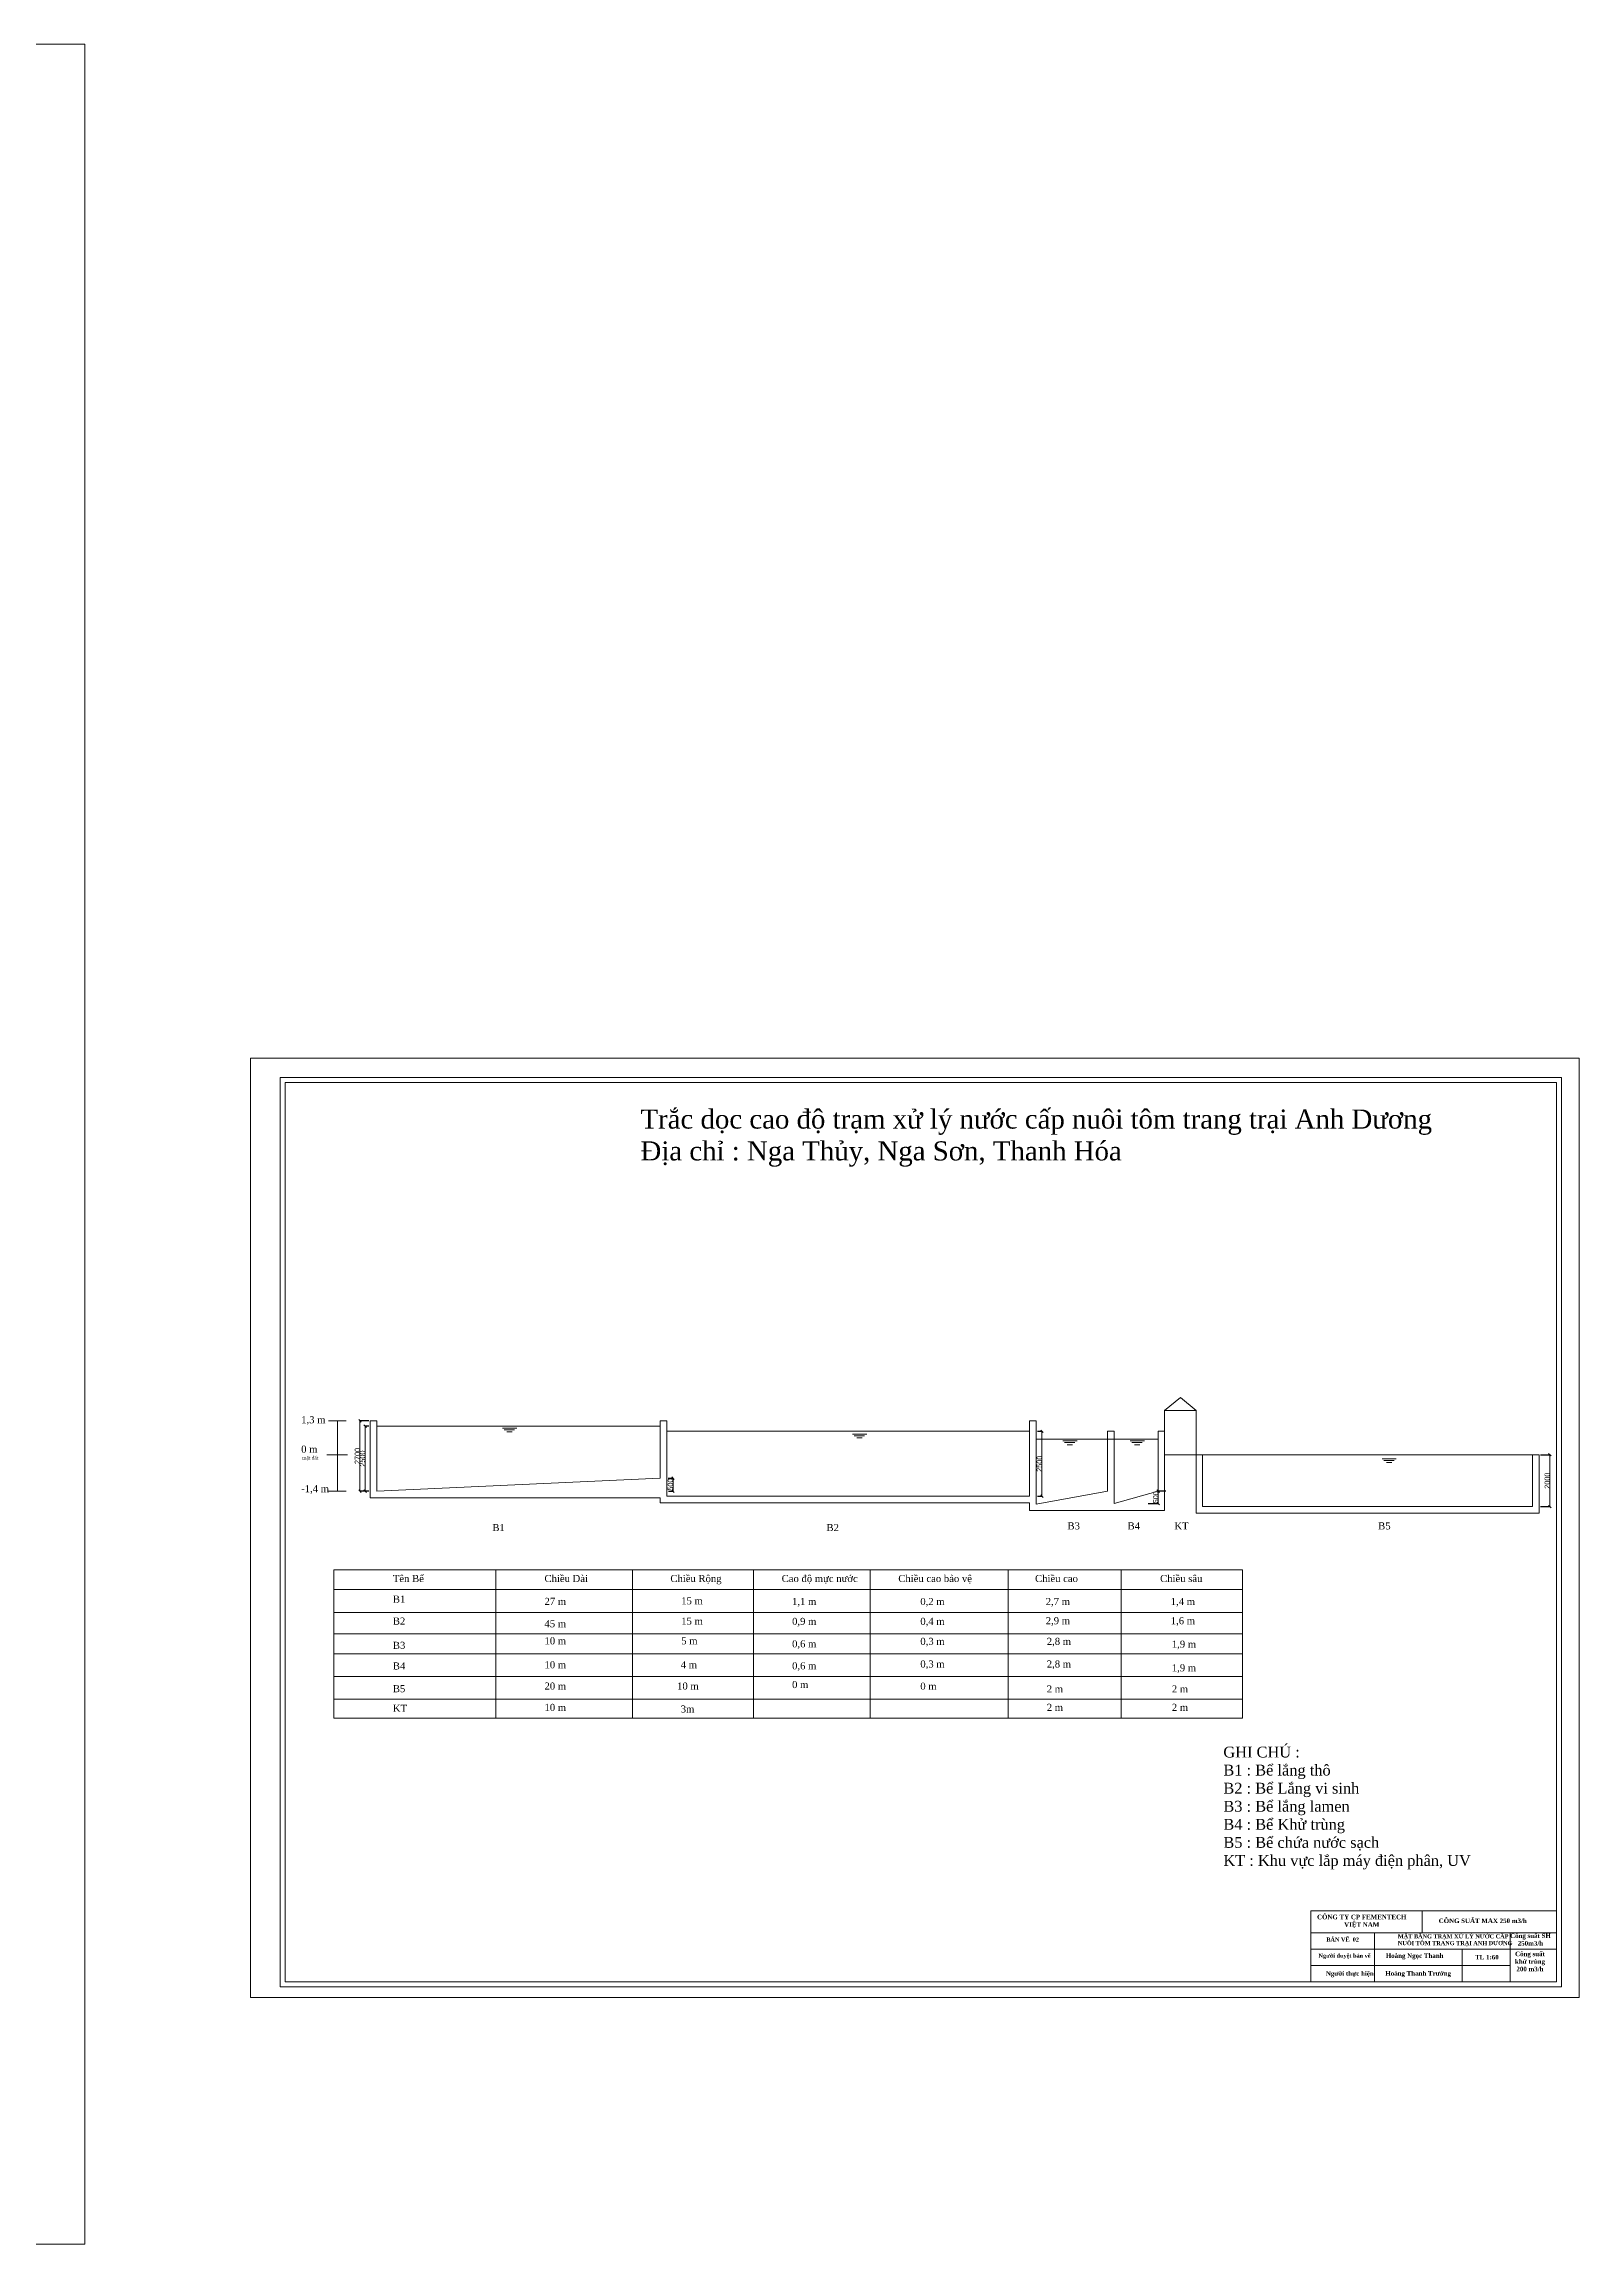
# Model space of a CAD drawing. Header units: millimetres. Extents: x 206353 to 629410, y -310207 to -126865.
# Drawn here: x 570309 to 629410, y -211546 to -126865 of the extents above; entities that cross this region are included whole.
import ezdxf

# ---------------------------------------------------------------- set-up
doc = ezdxf.new("R2010")
doc.units = ezdxf.units.MM
doc.header["$LTSCALE"] = 10
doc.header["$MEASUREMENT"] = 0
doc.layers.add('bao quanh', color=255, linetype='Continuous')
doc.layers.add('NETCHINH', color=1, linetype='Continuous', lineweight=50)
doc.styles.add('Annotative', font='arial.ttf')
doc.styles.add('CHU', font='times.ttf', dxfattribs={"height": 700})
doc.styles.add('dim', font='vnroman5.shx')
doc.dimstyles.new('iso', dxfattribs={"dimtxt": 200, "dimasz": 100, "dimexe": 2, "dimexo": 300, "dimgap": 1, "dimtad": 1, "dimtoh": 1, "dimdec": 0, "dimzin": 0, "dimdsep": 46, "dimtxsty": 'Annotative', "dimblk": 'OBLIQUE', "dimcen": 0.05, "dimclrt": 4, "dimadec": 0, "dimazin": 0, "dimtfac": 1, "dimtdec": 0, "dimtix": 1, "dimtmove": 2, "dimatfit": 3, "dimfxl": 1, "dimtolj": 1, "dimtzin": 0, "dimlwd": 5, "dimlwe": -1, "dimarcsym": 0})

# ---------------------------------------------------------------- blocks, each defined once
blk = doc.blocks.new('_Oblique')
at = {"color": 0, "linetype": 'ByBlock', "lineweight": -2}
blk.add_line((-0.5, -0.5), (0.5, 0.5), dxfattribs=at)
blk = doc.blocks.new('*D104')
at = {"layer": 'bao quanh', "color": 0, "ltscale": 300, "transparency": 16777216}
for p, q in [((582822, -180064), (582674, -180064)), ((582822, -182564), (582674, -182564))]:
    blk.add_line(p, q, dxfattribs=at)
at = {"layer": 'bao quanh', "color": 0, "lineweight": 5, "ltscale": 300, "transparency": 16777216}
blk.add_line((582676, -180064), (582676, -182564), dxfattribs=at)
at = {"layer": 'Defpoints', "color": 0, "linetype": 'ByBlock', "lineweight": 5, "ltscale": 300, "transparency": 16777216}
for p in [(583122, -180064), (582676, -182564), (583122, -182564)]:
    blk.add_point(p, dxfattribs=at)
at = {"layer": 'bao quanh', "color": 0, "linetype": 'ByBlock', "lineweight": 5, "ltscale": 300, "transparency": 16777216, "xscale": 100, "yscale": 100, "zscale": 100}
for p, rotation in [((582676, -180064), 90), ((582676, -182564), 270)]:
    blk.add_blockref('_Oblique', p, dxfattribs=dict(at, rotation=rotation))
at = {"layer": 'bao quanh', "color": 4, "linetype": 'ByBlock', "lineweight": 5, "ltscale": 300, "transparency": 16777216, "insert": (582573, -181314), "char_height": 200, "attachment_point": 5, "rotation": 90, "style": 'Annotative'}
blk.add_mtext('\\A1;2500', dxfattribs=at)
blk = doc.blocks.new('nc')
at = {"layer": 'bao quanh', "color": 2, "linetype": 'ByBlock', "lineweight": 5, "ltscale": 300}
for p, q in [((587965, -180143), (588515, -180143)), ((588030, -180208), (588427, -180208)), ((588135, -180288), (588341, -180288))]:
    blk.add_line(p, q, dxfattribs=at)
blk = doc.blocks.new('*D105')
at = {"layer": 'bao quanh', "color": 0, "ltscale": 300, "transparency": 16777216}
for p, q in [((594335, -182064), (594530, -182064)), ((594357, -182564), (594530, -182564))]:
    blk.add_line(p, q, dxfattribs=at)
at = {"layer": 'bao quanh', "color": 0, "lineweight": 5, "ltscale": 300, "transparency": 16777216}
blk.add_line((594528, -182064), (594528, -182564), dxfattribs=at)
at = {"layer": 'Defpoints', "color": 0, "linetype": 'ByBlock', "lineweight": 5, "ltscale": 300, "transparency": 16777216}
for p in [(594035, -182064), (594057, -182564), (594528, -182564)]:
    blk.add_point(p, dxfattribs=at)
at = {"layer": 'bao quanh', "color": 0, "linetype": 'ByBlock', "lineweight": 5, "ltscale": 300, "transparency": 16777216, "xscale": 100, "yscale": 100, "zscale": 100}
for p, rotation in [((594528, -182064), 90), ((594528, -182564), 270)]:
    blk.add_blockref('_Oblique', p, dxfattribs=dict(at, rotation=rotation))
at = {"layer": 'bao quanh', "color": 4, "linetype": 'ByBlock', "lineweight": 5, "ltscale": 300, "transparency": 16777216, "insert": (594425, -182314), "char_height": 200, "attachment_point": 5, "rotation": 90, "style": 'Annotative'}
blk.add_mtext('\\A1;500', dxfattribs=at)
blk = doc.blocks.new('*D106')
at = {"layer": 'bao quanh', "color": 0, "ltscale": 300, "transparency": 16777216}
for p, q in [((608555, -180264), (608736, -180264)), ((608555, -182764), (608736, -182764))]:
    blk.add_line(p, q, dxfattribs=at)
at = {"layer": 'bao quanh', "color": 0, "lineweight": 5, "ltscale": 300, "transparency": 16777216}
blk.add_line((608734, -180264), (608734, -182764), dxfattribs=at)
at = {"layer": 'Defpoints', "color": 0, "linetype": 'ByBlock', "lineweight": 5, "ltscale": 300, "transparency": 16777216}
for p in [(608255, -180264), (608255, -182764), (608734, -182764)]:
    blk.add_point(p, dxfattribs=at)
at = {"layer": 'bao quanh', "color": 0, "linetype": 'ByBlock', "lineweight": 5, "ltscale": 300, "transparency": 16777216, "xscale": 100, "yscale": 100, "zscale": 100}
for p, rotation in [((608734, -180264), 90), ((608734, -182764), 270)]:
    blk.add_blockref('_Oblique', p, dxfattribs=dict(at, rotation=rotation))
at = {"layer": 'bao quanh', "color": 4, "linetype": 'ByBlock', "lineweight": 5, "ltscale": 300, "transparency": 16777216, "insert": (608631, -181514), "char_height": 200, "attachment_point": 5, "rotation": 90, "style": 'Annotative'}
blk.add_mtext('\\A1;2500', dxfattribs=at)
blk = doc.blocks.new('*D107')
at = {"layer": 'bao quanh', "color": 0, "ltscale": 300, "transparency": 16777216}
for p, q in [((627926, -181164), (628291, -181164)), ((627926, -183164), (628291, -183164))]:
    blk.add_line(p, q, dxfattribs=at)
at = {"layer": 'bao quanh', "color": 0, "lineweight": 5, "ltscale": 300, "transparency": 16777216}
blk.add_line((628289, -181164), (628289, -183164), dxfattribs=at)
at = {"layer": 'Defpoints', "color": 0, "linetype": 'ByBlock', "lineweight": 5, "ltscale": 300, "transparency": 16777216}
for p in [(627626, -181164), (627626, -183164), (628289, -183164)]:
    blk.add_point(p, dxfattribs=at)
at = {"layer": 'bao quanh', "color": 0, "linetype": 'ByBlock', "lineweight": 5, "ltscale": 300, "transparency": 16777216, "xscale": 100, "yscale": 100, "zscale": 100}
for p, rotation in [((628289, -181164), 90), ((628289, -183164), 270)]:
    blk.add_blockref('_Oblique', p, dxfattribs=dict(at, rotation=rotation))
at = {"layer": 'bao quanh', "color": 4, "linetype": 'ByBlock', "lineweight": 5, "ltscale": 300, "transparency": 16777216, "insert": (628186, -182164), "char_height": 200, "attachment_point": 5, "rotation": 90, "style": 'Annotative'}
blk.add_mtext('\\A1;2000', dxfattribs=at)
blk = doc.blocks.new('*D108')
at = {"layer": 'bao quanh', "color": 0, "lineweight": 5, "ltscale": 300, "transparency": 16777216}
blk.add_line((613212, -182564), (613212, -183039), dxfattribs=at)
at = {"layer": 'bao quanh', "color": 0, "ltscale": 300, "transparency": 16777216}
for p, q in [((613503, -182564), (613214, -182564)), ((612822, -183039), (613214, -183039))]:
    blk.add_line(p, q, dxfattribs=at)
at = {"layer": 'Defpoints', "color": 0, "linetype": 'ByBlock', "lineweight": 5, "ltscale": 300, "transparency": 16777216}
for p in [(613203, -182564), (612522, -183039), (613212, -183039)]:
    blk.add_point(p, dxfattribs=at)
at = {"layer": 'bao quanh', "color": 0, "linetype": 'ByBlock', "lineweight": 5, "ltscale": 300, "transparency": 16777216, "xscale": 100, "yscale": 100, "zscale": 100}
for p, rotation in [((613212, -182564), 90), ((613212, -183039), 270)]:
    blk.add_blockref('_Oblique', p, dxfattribs=dict(at, rotation=rotation))
at = {"layer": 'bao quanh', "color": 4, "linetype": 'ByBlock', "lineweight": 5, "ltscale": 300, "transparency": 16777216, "insert": (613109, -182801), "char_height": 200, "attachment_point": 5, "rotation": 90, "style": 'Annotative'}
blk.add_mtext('\\A1;500', dxfattribs=at)
blk = doc.blocks.new('*D109')
at = {"layer": 'bao quanh', "color": 0, "ltscale": 300, "transparency": 16777216}
for p, q in [((582822, -179864), (582474, -179864)), ((582822, -182564), (582474, -182564))]:
    blk.add_line(p, q, dxfattribs=at)
at = {"layer": 'bao quanh', "color": 0, "lineweight": 5, "ltscale": 300, "transparency": 16777216}
blk.add_line((582476, -182564), (582476, -179864), dxfattribs=at)
at = {"layer": 'Defpoints', "color": 0, "linetype": 'ByBlock', "lineweight": 5, "ltscale": 300, "transparency": 16777216}
for p in [(582476, -179864), (583122, -179864), (583122, -182564)]:
    blk.add_point(p, dxfattribs=at)
at = {"layer": 'bao quanh', "color": 0, "linetype": 'ByBlock', "lineweight": 5, "ltscale": 300, "transparency": 16777216, "xscale": 100, "yscale": 100, "zscale": 100}
for p, rotation in [((582476, -179864), 90), ((582476, -182564), 270)]:
    blk.add_blockref('_Oblique', p, dxfattribs=dict(at, rotation=rotation))
at = {"layer": 'bao quanh', "color": 4, "linetype": 'ByBlock', "lineweight": 5, "ltscale": 300, "transparency": 16777216, "insert": (582373, -181214), "char_height": 200, "attachment_point": 5, "rotation": 90, "style": 'Annotative'}
blk.add_mtext('\\A1;2700', dxfattribs=at)

msp = doc.modelspace()

# ---------------------------------------------------------------- linework, layer by layer
at = {"layer": 'bao quanh', "color": 2, "linetype": 'ByBlock', "lineweight": 5, "ltscale": 300}
for p, q in [((614061.1, -178960.5), (613453.3, -179463.5)), ((614668.9, -179463.5), (613453.3, -179463.5)), ((613453.3, -180263.5), (613453.3, -179463.5)), ((614668.9, -179463.5), (614061.1, -178960.5)), ((614668.9, -181163.5), (614668.9, -179463.5)), ((581603.5, -179863.5), (581267.4, -179863.5)), ((581603.5, -181163.5), (581603.5, -179863.5)), ((581603.5, -179863.5), (581939.5, -179863.5)), ((582872.1, -179863.5), (583122.1, -179863.5)), ((583122.1, -180063.5), (594034.6, -180063.5)), ((583122.1, -182563.5), (583122.1, -180163.5)), ((594034.6, -179863.5), (594284.6, -179863.5)), ((594284.6, -180263.5), (608254.6, -180263.5)), ((608254.6, -179863.5), (608504.6, -179863.5)), ((608254.6, -179863.5), (608254.6, -182763.5)), ((608254.6, -180263.5), (608254.6, -182763.5)), ((608504.6, -179863.5), (608504.6, -183063.5)), ((611257.7, -180263.5), (611507.7, -180263.5)), ((611257.7, -180263.5), (611257.7, -182563.5)), ((611507.7, -180263.5), (611507.7, -183038.5)), ((613203.3, -180263.5), (613453.3, -180263.5)), ((613203.3, -180263.5), (613203.3, -182563.5)), ((613453.3, -180263.5), (613453.3, -183313.5)), ((581603.5, -181163.5), (581196.3, -181163.5)), ((581603.5, -181163.5), (581603.5, -182563.5)), ((581603.5, -181163.5), (581996.8, -181163.5)), ((583122.1, -181163.5), (583122.1, -182563.5)), ((608504.6, -180563.5), (611257.7, -180563.5)), ((610450.2, -180563.5), (613203.3, -180563.5)), ((613203.3, -180563.5), (611507.7, -180563.5)), ((614668.9, -181163.5), (613453.3, -181163.5)), ((614668.9, -183413.5), (614668.9, -181163.5)), ((614668.9, -181163.5), (614918.9, -181163.5)), ((614918.9, -181163.5), (614918.9, -183163.5)), ((627626, -181163.5), (614918.9, -181163.5)), ((627626, -183163.5), (627626, -181163.5)), ((627876, -181163.5), (627626, -181163.5)), ((627876, -183413.5), (627876, -181163.5)), ((581603.5, -182563.5), (581267.4, -182563.5)), ((581603.5, -182563.5), (581939.5, -182563.5)), ((582872.1, -182825.3), (594034.6, -182825.3)), ((594034.6, -182825.3), (594034.6, -183013.5)), ((594284.6, -182302.3), (594284.6, -182763.5)), ((608254.6, -182763.5), (594284.6, -182763.5)), ((608504.6, -183063.5), (611257.7, -182563.5)), ((611507.7, -183038.5), (613203.3, -182563.5)), ((608254.6, -183013.5), (594034.6, -183013.5)), ((608254.6, -183013.5), (608254.6, -183313.5)), ((611507.7, -183313.5), (608254.6, -183313.5)), ((608504.6, -183013.5), (608504.6, -183063.5)), ((613453.3, -183313.5), (610200.2, -183313.5)), ((614668.9, -183413.5), (627876, -183413.5)), ((614918.9, -183163.5), (627626, -183163.5)), ((581469.2, -185597.9), (581469.2, -191300.7)), ((581469.2, -185597.9), (611781.5, -185597.9)), ((587702.5, -185597.9), (587702.5, -191300.7)), ((592964.5, -185597.9), (592964.5, -191300.7)), ((597631.9, -185597.9), (597631.9, -191300.7)), ((602118.2, -185597.9), (602118.2, -191300.7)), ((607437.6, -185597.9), (607437.6, -191300.7)), ((611781.5, -185597.9), (611781.5, -191300.7)), ((611781.5, -185597.9), (616448.3, -185597.9)), ((616448.3, -185597.9), (616448.3, -191300.7)), ((581469.2, -186356.4), (611781.5, -186356.4)), ((611781.5, -186356.4), (616448.3, -186356.4)), ((581469.2, -187237.2), (611781.5, -187237.2)), ((611781.5, -187237.2), (616448.3, -187237.2)), ((581469.2, -188053.5), (611781.5, -188053.5)), ((581469.2, -188829.6), (611781.5, -188829.6)), ((611781.5, -188053.5), (616448.3, -188053.5)), ((611781.5, -188829.6), (616448.3, -188829.6)), ((581469.2, -189705.7), (611781.5, -189705.7)), ((611781.5, -189705.7), (616448.3, -189705.7)), ((581469.2, -190579.7), (611781.5, -190579.7)), ((581469.2, -191300.7), (611781.5, -191300.7)), ((611781.5, -190579.7), (616448.3, -190579.7)), ((611781.5, -191300.7), (616448.3, -191300.7))]:
    msp.add_line(p, q, dxfattribs=at)
for points in [[(582872.1, -182825.3), (582872.1, -180563.5), (582872.1, -179863.5)], [(594034.6, -179863.5), (594034.6, -182063.5), (583122.1, -182563.5), (583122.1, -180563.5), (583122.1, -179863.5)], [(594284.6, -179863.5), (594284.6, -182302.3)]]:
    msp.add_lwpolyline(points, dxfattribs=at)
at = {"layer": 'NETCHINH', "color": 5, "lineweight": 5}
for p, q in [((628545.8, -198727.2), (619079.6, -198727.2)), ((619079.6, -198727.2), (619079.6, -201449.3)), ((623371.3, -199564.8), (623371.3, -198727.2)), ((628545.8, -199564.8), (619079.6, -199564.8)), ((621537, -199564.8), (621537, -201449.3)), ((626763.8, -201449.3), (626763.8, -199564.8)), ((628545.8, -200193), (619079.6, -200193)), ((624907.6, -200193), (624907.6, -201449.3)), ((619079.6, -200821.2), (626763.8, -200821.2))]:
    msp.add_line(p, q, dxfattribs=at)
for points in [[(571887.7, -211545.7), (571887.7, -126865.1), (452125.1, -126865.1), (452125.1, -211545.7), (571887.7, -211545.7)], [(629410.4, -202062.6), (629410.4, -165896.9), (578261.8, -165896.9), (578261.8, -202062.6), (629410.4, -202062.6)], [(579593.5, -201449.3), (579593.5, -166841), (628539.6, -166841), (628539.6, -201449.3), (579593.5, -201449.3)]]:
    msp.add_lwpolyline(points, dxfattribs=at)
msp.add_lwpolyline([(579399.6, -201643.2), (628733.4, -201643.2), (628733.4, -166647.1), (579399.6, -166647.1)], close=True, dxfattribs=at)

# ---------------------------------------------------------------- block references
at = {"layer": 'bao quanh', "color": 2, "linetype": 'ByBlock', "lineweight": 5}
for p in [(0, 0), (13472.1, -225.1), (21571, -491.8), (24159.7, -491.8), (33860.8, -1175.6)]:
    msp.add_blockref('nc', p, dxfattribs=at)

# ---------------------------------------------------------------- texts
at = {"layer": 'bao quanh', "color": 2, "linetype": 'ByBlock', "lineweight": 5, "ltscale": 300, "attachment_point": 1, "style": 'dim'}
for s, width, insert, char_height in [('{\\fTimes New Roman|b0|i0|c0|p18;Trắc dọc cao độ trạm xử lý nước cấp nuôi tôm trang trại Anh Dương\\PĐịa chỉ : Nga Thủy, Nga Sơn, Thanh Hóa}', 61889.897, (593275.9, -167877.8), 734.963), ('{\\fTimes New Roman|b0|i0|c0|p18;\\P1,3 m}', 9477.405, (580212.2, -179228.5), 271.605), ('{\\fTimes New Roman|b0|i0|c0|p18;\\P0 m}', 9477.405, (580212.2, -180363), 271.605), ('{\\fTimes New Roman|b0|i0|c0|p18;\\Pmặt đất}', 9477.405, (580254, -180989.5), 135.802), ('{\\fTimes New Roman|b0|i0|c0|p18;-1,4 m}', 9477.405, (580212.2, -182335.6), 271.605), ('{\\fTimes New Roman|b0|i0|c0|p18;\\PB1}', 9477.405, (587572.1, -183380.4), 271.605), ('{\\fTimes New Roman|b0|i0|c0|p18;\\PB2}', 9477.405, (600437.2, -183380.4), 271.605), ('{\\fTimes New Roman|b0|i0|c0|p18;\\PB3}', 9477.405, (609717.2, -183316.3), 271.605), ('{\\fTimes New Roman|b0|i0|c0|p18;\\PB4}', 9477.405, (612028.8, -183316.3), 271.605), ('{\\fTimes New Roman|b0|i0|c0|p18;\\PKT}', 9477.405, (613831.6, -183316.3), 271.605), ('{\\fTimes New Roman|b0|i0|c0|p18;\\PB5}', 9477.405, (621678, -183316.3), 271.605), ('{\\fTimes New Roman|b0|i0|c0|p18;\\PTên Bể}', 9477.405, (583741.3, -185341.4), 271.605), ('{\\fTimes New Roman|b0|i0|c0|p18;\\PChiều Dài}', 9477.405, (589579.1, -185341.4), 271.605), ('{\\fTimes New Roman|b0|i0|c0|p18;\\PChiều Rộng}', 9477.405, (594425.7, -185341.4), 271.605), ('{\\fTimes New Roman|b0|i0|c0|p18;\\PCao độ mực nước}', 9477.405, (598711.4, -185341.4), 271.605), ('{\\fTimes New Roman|b0|i0|c0|p18;\\PChiều cao bảo vệ}', 9477.405, (603201.7, -185341.4), 271.605), ('{\\fTimes New Roman|b0|i0|c0|p18;\\PChiều cao}', 9477.405, (608466.7, -185341.4), 271.605), ('{\\fTimes New Roman|b0|i0|c0|p18;\\PChiều sâu}', 9477.405, (613281.9, -185341.4), 271.605), ('{\\fTimes New Roman|b0|i0|c0|p18;\\PB1}', 9477.405, (583741.3, -186136), 271.605), ('{\\fTimes New Roman|b0|i0|c0|p18;\\P27 m}', 9477.405, (589579.1, -186221.2), 271.605), ('{\\fTimes New Roman|b0|i0|c0|p18;\\P15 m}', 9477.405, (594844.2, -186200), 271.605), ('{\\fTimes New Roman|b0|i0|c0|p18;\\P1,1 m}', 9477.405, (599112.3, -186225.9), 271.605), ('{\\fTimes New Roman|b0|i0|c0|p18;\\P0,2 m}', 9477.405, (604049.6, -186225.9), 271.605), ('{\\fTimes New Roman|b0|i0|c0|p18;\\P2,7 m}', 9477.405, (608877.9, -186225.9), 271.605), ('{\\fTimes New Roman|b0|i0|c0|p18;\\P1,4 m}', 9477.405, (613693.1, -186225.9), 271.605), ('{\\fTimes New Roman|b0|i0|c0|p18;B2}', 9477.405, (583741.3, -187432.4), 271.605), ('{\\fTimes New Roman|b0|i0|c0|p18;\\P45 m}', 9477.405, (589579.1, -187081), 271.605), ('{\\fTimes New Roman|b0|i0|c0|p18;\\P15 m}', 9477.405, (594844.2, -186979.9), 271.605), ('{\\fTimes New Roman|b0|i0|c0|p18;\\P0,9 m}', 9477.405, (599112.3, -186990.8), 271.605), ('{\\fTimes New Roman|b0|i0|c0|p18;\\P0,4 m}', 9477.405, (604049.6, -186989.7), 271.605), ('{\\fTimes New Roman|b0|i0|c0|p18;\\P2,9 m}', 9477.405, (608877.9, -186965), 271.605), ('{\\fTimes New Roman|b0|i0|c0|p18;\\P1,6 m}', 9477.405, (613693.1, -186965), 271.605), ('{\\fTimes New Roman|b0|i0|c0|p18;B3}', 9477.405, (583741.3, -188366), 271.605), ('{\\fTimes New Roman|b0|i0|c0|p18;\\P10 m}', 9477.405, (589579.1, -187740.9), 271.605), ('{\\fTimes New Roman|b0|i0|c0|p18;\\P5 m}', 9477.405, (594844.2, -187740.9), 271.605), ('{\\fTimes New Roman|b0|i0|c0|p18;\\P0,6 m}', 9477.405, (599112.3, -187856.3), 271.605), ('{\\fTimes New Roman|b0|i0|c0|p18;\\P0,3 m}', 9477.405, (604049.6, -187759.5), 271.605), ('{\\fTimes New Roman|b0|i0|c0|p18;\\P2,8 m}', 9477.405, (608918.6, -187759.5), 271.605), ('{\\fTimes New Roman|b0|i0|c0|p18;1,9 m}', 9477.405, (613733.8, -188320.4), 271.605), ('{\\fTimes New Roman|b0|i0|c0|p18;B4}', 9477.405, (583741.3, -189160.6), 271.605), ('{\\fTimes New Roman|b0|i0|c0|p18;\\P10 m}', 9477.405, (589579.1, -188660.5), 271.605), ('{\\fTimes New Roman|b0|i0|c0|p18;\\P4 m}', 9477.405, (594825.2, -188660.5), 271.605), ('{\\fTimes New Roman|b0|i0|c0|p18;\\P0,6 m}', 9477.405, (599112.3, -188701.6), 271.605), ('{\\fTimes New Roman|b0|i0|c0|p18;\\P0,3 m}', 9477.405, (604049.6, -188632.2), 271.605), ('{\\fTimes New Roman|b0|i0|c0|p18;\\P2,8 m}', 9477.405, (608918.6, -188632.2), 271.605), ('{\\fTimes New Roman|b0|i0|c0|p18;1,9 m}', 9477.405, (613733.8, -189232.3), 271.605), ('{\\fTimes New Roman|b0|i0|c0|p18;B5}', 9477.405, (583741.3, -190034.6), 271.605), ('{\\fTimes New Roman|b0|i0|c0|p18;\\P20 m}', 9477.405, (589579.1, -189480.7), 271.605), ('{\\fTimes New Roman|b0|i0|c0|p18;\\P10 m}', 9477.405, (594685.1, -189480.7), 271.605), ('{\\fTimes New Roman|b0|i0|c0|p18;\\P0 m}', 9477.405, (599112.3, -189423.8), 271.605), ('{\\fTimes New Roman|b0|i0|c0|p18;\\P0 m}', 9477.405, (604049.6, -189486.5), 271.605), ('{\\fTimes New Roman|b0|i0|c0|p18;\\P2 m}', 9477.405, (608918.6, -189592.2), 271.605), ('{\\fTimes New Roman|b0|i0|c0|p18;\\P2 m}', 9477.405, (613733.8, -189592.2), 271.605), ('{\\fTimes New Roman|b0|i0|c0|p18;KT}', 9477.405, (583741.3, -190789.5), 271.605), ('{\\fTimes New Roman|b0|i0|c0|p18;\\P10 m}', 9477.405, (589579.1, -190302.2), 271.605), ('{\\fTimes New Roman|b0|i0|c0|p18;\\P3m}', 9477.405, (594825.2, -190364), 271.605), ('{\\fTimes New Roman|b0|i0|c0|p18;\\P2 m}', 9477.405, (608918.6, -190299.7), 271.605), ('{\\fTimes New Roman|b0|i0|c0|p18;\\P2 m}', 9477.405, (613733.8, -190299.7), 271.605), ('{\\fTimes New Roman|b0|i0|c0|p18;GHI CHÚ :\\PB1 : Bể lắng thô\\PB2 : Bể Lắng vi sinh\\PB3 : Bể lắng lamen \\PB4 : Bể Khử trùng\\PB5 : Bể chứa nước sạch\\PKT : Khu vực lắp máy điện phân, UV}', 16490.956, (615717.3, -192401.5), 417.185)]:
    msp.add_mtext_dynamic_manual_height_columns(s, width=width, gutter_width=1, heights=[0], dxfattribs=dict(at, insert=insert, char_height=char_height))
at = {"layer": 'NETCHINH', "lineweight": 5, "style": 'CHU'}
for s, insert, char_height, width, attachment_point in [('{\\fTimes New Roman|b1|i0|c0|p18;CÔNG TY CP FEMENTECH VIỆT NAM}', (621044.8, -198871.1), 174.496, 3904.776, 2), ('{\\fTimes New Roman|b1|i0|c0|p18;CÔNG SUẤT MAX 250 m3/h}', (625703.7, -199018.2), 174.496, 4497.12, 2), ('{\\fTimes New Roman|b1|i0|c0|p18;BẢN VẼ  02}', (619679.4, -199747.7), 157.046, 1667.37, 1), ('{\\fTimes New Roman|b1|i0|c0|p18;MẶT BẰNG TRẠM XỬ LÝ NƯỚC CẤP NUÔI TÔM TRANG TRẠI ANH DƯƠNG}', (622435.2, -199624.7), 157.046, 4436.516, 1), ('{\\fTimes New Roman|b1|i0|c0|p18;Công suất SH\\P250m3/h}', (627541.2, -199593.4), 174.496, 4497.12, 2), ('{\\fTimes New Roman|b1|i0|c0|p18;Người duyệt bản vẽ}', (619380.5, -200368.6), 157.046, 2292.623, 1), ('{\\fTimes New Roman|b1|i0|c0|p18;Hoàng Ngọc Thanh}', (621972, -200361.4), 174.496, 5342.312, 1), ('{\\fTimes New Roman|b1|i0|c0|p18;TL 1:60}', (625409.1, -200417.6), 174.496, 1667.37, 1), ('{\\fTimes New Roman|b1|i0|c0|p18;Công suất \\Pkhử trùng\\P200 m3/h}', (627521.8, -200292.7), 174.496, 4497.12, 2), ('{\\fTimes New Roman|b1|i0|c0|p18;Người thực hiện}', (619663.3, -201046.8), 174.496, 2196.04, 1), ('{\\fTimes New Roman|b1|i0|c0|p18;Hoàng Thanh Trường}', (621953.9, -201042.3), 174.496, 2769.101, 1)]:
    msp.add_mtext(s, dxfattribs=dict(at, insert=insert, char_height=char_height, width=width, attachment_point=attachment_point))

# ---------------------------------------------------------------- dimensions: what is measured, and where the dimension line sits
at = {"layer": 'bao quanh', "color": 2, "linetype": 'ByBlock', "lineweight": 5, "ltscale": 300}
for base, p1, p2, picture, middle in [((582476, -179863.5), (583122.1, -182563.5), (583122.1, -179863.5), '*D109', (582372.9, -181213.5)), ((582676, -182563.5), (583122.1, -180063.5), (583122.1, -182563.5), '*D104', (582572.8, -181313.5)), ((608734.3, -182763.5), (608254.6, -180263.5), (608254.6, -182763.5), '*D106', (608631.2, -181513.5)), ((628288.7, -183163.5), (627626, -181163.5), (627626, -183163.5), '*D107', (628185.6, -182163.5)), ((594527.8, -182563.5), (594034.6, -182063.5), (594057.4, -182563.5), '*D105', (594424.7, -182313.5))]:
    dim = msp.add_linear_dim(base=base, p1=p1, p2=p2, angle=90, dimstyle='iso', dxfattribs=at)
    dim.commit()
    dim.dimension.update_dxf_attribs({"geometry": picture, "text_midpoint": middle})
dim = msp.add_linear_dim(base=(613211.8, -183038.5), p1=(613203.3, -182563.5), p2=(612521.7, -183038.5), angle=90, text='500', dimstyle='iso', dxfattribs=at)
dim.commit()
dim.dimension.update_dxf_attribs({"geometry": '*D108', "text_midpoint": (613108.7, -182801)})

doc.saveas('drawing.dxf')
